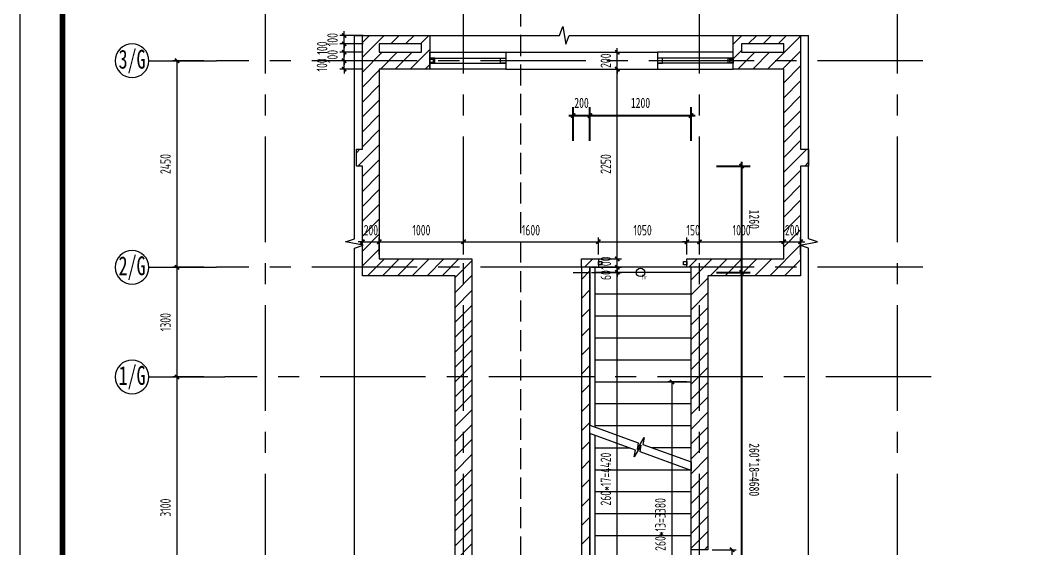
# Model space of a CAD drawing. Extents: x -678900 to 2378000, y 0 to 1840591.
# Drawn here: x -163587 to -151525, y 683971 to 690237 of the extents above; entities that cross this region are included whole.
import ezdxf
from ezdxf.enums import TextEntityAlignment as Align

# ---------------------------------------------------------------- set-up
doc = ezdxf.new("R2010")
doc.units = 0
doc.header["$LTSCALE"] = 1000
doc.header["$MEASUREMENT"] = 0
doc.header["$PDMODE"] = 1
doc.linetypes.add('CENTER', pattern=[2, 1.25, -0.25, 0.25, -0.25])
doc.linetypes.add('DASH', pattern=[0.35, 0.25, -0.1])
doc.layers.get('0').update_dxf_attribs({"linetype": 'CONTINUOUS'})
doc.layers.get('DEFPOINTS').update_dxf_attribs({"color": 8, "linetype": 'CONTINUOUS'})
for name, color, linetype in [('AD-AXIS-AXIS', 1, 'CENTER'), ('AD-AXIS-CRCL', 3, 'CONTINUOUS'), ('AD-AXIS-DIMS', 3, 'CONTINUOUS'), ('AD-AXIS-NUMB', 255, 'CONTINUOUS'), ('AD-DIMS-INSD', 73, 'CONTINUOUS'), ('AD-INDX', 43, 'CONTINUOUS'), ('AD-SIGN', 195, 'CONTINUOUS'), ('AE-FLOR', 151, 'CONTINUOUS'), ('AE-HDWR', 8, 'CONTINUOUS'), ('AE-STAR', 51, 'CONTINUOUS'), ('AE-WALL', 255, 'CONTINUOUS'), ('AE-WALL-HACH', 15, 'CONTINUOUS'), ('AE-WIND', 11, 'CONTINUOUS'), ('C-SHET-SHET', 144, 'CONTINUOUS'), ('C-XREF-INT', 7, 'CONTINUOUS')]:
    doc.layers.add(name, color=color, linetype=linetype)
doc.layers.add('AD-DIMS-OTSD-XK', color=61, linetype='CONTINUOUS', lineweight=40)
doc.layers.add('DEFPOINTS-1', color=251, linetype='CONTINUOUS', plot=False)
doc.layers.add('内框', color=8, linetype='CONTINUOUS', plot=False)
doc.styles.get("Standard").update_dxf_attribs({"font": '', "width": 0.7})
doc.styles.add('TH-STYLE1', font='', dxfattribs={"width": 0.7})
doc.styles.add('TH-STYLE2', font='', dxfattribs={"width": 0.7})
doc.styles.add('TH-STYLE3', font='TSSDENG', dxfattribs={"width": 0.7, "bigfont": 'TSSDCHN'})
doc.styles.add('仿宋字体50', font='', dxfattribs={"width": 0.7, "height": 120})
doc.styles.add('黑体', font='simhei.ttf')
doc.styles.get('Standard').set_extended_font_data('SimSun')
doc.styles.get('TH-STYLE1').set_extended_font_data('SimSun')
doc.styles.get('TH-STYLE2').set_extended_font_data('SimSun')
doc.styles.get('仿宋字体50').set_extended_font_data('SimSun')
doc.dimstyles.new('TH-DIM50', dxfattribs={"dimscale": 50, "dimtxt": 2.5, "dimasz": 1, "dimexe": 1, "dimexo": 1, "dimgap": 1.5, "dimtad": 1, "dimdec": 0, "dimdsep": 46, "dimtxsty": 'TH-STYLE3', "dimblk1": 'ARCHTICK', "dimblk2": 'ARCHTICK', "dimsah": 1, "dimcen": -1, "dimclrd": 256, "dimclre": 256, "dimclrt": 256, "dimazin": 0, "dimtfac": 1, "dimtdec": 0, "dimtix": 1, "dimtmove": 2, "dimatfit": 0, "dimldrblk": 'ARCHTICK', "dimfxl": 0, "dimtolj": 1, "dimtzin": 0, "dimlwd": -1, "dimlwe": -1, "dimarcsym": 0})
doc.dimstyles.new('TH-DIM50-CAD-REVIT', dxfattribs={"dimscale": 100, "dimtxt": 120, "dimasz": 0.5, "dimexe": 0.75, "dimexo": 0.5, "dimgap": 0.5, "dimtad": 1, "dimdec": 0, "dimdsep": 46, "dimtxsty": '仿宋字体50', "dimblk1": 'ARCHTICK', "dimblk2": 'ARCHTICK', "dimsah": 1, "dimcen": -1, "dimclrd": 256, "dimclre": 256, "dimclrt": 256, "dimazin": 0, "dimtfac": 1, "dimtdec": 0, "dimtix": 1, "dimtmove": 2, "dimatfit": 0, "dimldrblk": 'ARCHTICK', "dimfxl": 0, "dimtolj": 1, "dimtzin": 0, "dimlwd": -1, "dimlwe": -1, "dimarcsym": 0})

# ---------------------------------------------------------------- blocks, each defined once
blk = doc.blocks.new('THAPE_A2L_inner')
at = {"layer": '内框'}
blk.add_lwpolyline([(0, 0), (0, 420), (594, 420), (594, 0)], close=True, dxfattribs=at)
at = {"layer": '内框', "const_width": 1.4}
blk.add_lwpolyline([(25, 410), (25, 10), (584, 10), (584, 410)], close=True, dxfattribs=at)
at = {"layer": '内框', "style": '黑体', "width": 0.8}
blk.add_attdef('内框名称', (22.08, 421.99), '', height=3, dxfattribs=at)
blk = doc.blocks.new('_ArchTick')
at = {"color": 0, "linetype": 'ByBlock', "const_width": 0.4}
blk.add_lwpolyline([(-0.5, -0.5), (0.5, 0.5)], dxfattribs=at)
blk = doc.blocks.new('*D346')
at = {"layer": 'AD-DIMS-OTSD-XK'}
for p, q in [((0, 300), (0, 700)), ((1260, 300), (1260, 700)), ((-50, 600), (1310, 600))]:
    blk.add_line(p, q, dxfattribs=at)
at = {"layer": 'DEFPOINTS', "color": 0}
for p in [(1260, 600), (0, 200), (1260, 200)]:
    blk.add_point(p, dxfattribs=at)
at = {"layer": 'AD-DIMS-OTSD-XK', "xscale": 50, "yscale": 50, "zscale": 50, "rotation": 180}
blk.add_blockref('_ArchTick', (0, 600), dxfattribs=at)
at = {"layer": 'AD-DIMS-OTSD-XK', "xscale": 50, "yscale": 50, "zscale": 50}
blk.add_blockref('_ArchTick', (1260, 600), dxfattribs=at)
at = {"layer": 'AD-DIMS-OTSD-XK', "insert": (630, 750), "char_height": 120, "attachment_point": 5, "style": '仿宋字体50'}
blk.add_mtext('\\A1;1260', dxfattribs=at)
blk = doc.blocks.new('*D347')
at = {"layer": 'AD-DIMS-OTSD-XK'}
for p, q in [((-5940, 300), (-5940, 700)), ((-4680, 300), (-4680, 700)), ((-5990, 600), (-4630, 600))]:
    blk.add_line(p, q, dxfattribs=at)
at = {"layer": 'DEFPOINTS', "color": 0}
for p in [(-4680, 600), (-5940, 200), (-4680, 200)]:
    blk.add_point(p, dxfattribs=at)
at = {"layer": 'AD-DIMS-OTSD-XK', "xscale": 50, "yscale": 50, "zscale": 50, "rotation": 180}
blk.add_blockref('_ArchTick', (-5940, 600), dxfattribs=at)
at = {"layer": 'AD-DIMS-OTSD-XK', "xscale": 50, "yscale": 50, "zscale": 50}
blk.add_blockref('_ArchTick', (-4680, 600), dxfattribs=at)
at = {"layer": 'AD-DIMS-OTSD-XK', "insert": (-5310, 750), "char_height": 120, "attachment_point": 5, "style": '仿宋字体50'}
blk.add_mtext('\\A1;1260', dxfattribs=at)
blk = doc.blocks.new('*D348')
at = {"layer": 'AD-DIMS-OTSD-XK'}
for p, q in [((-4680, 300), (-4680, 700)), ((0, 300), (0, 700)), ((-4730, 600), (50, 600))]:
    blk.add_line(p, q, dxfattribs=at)
at = {"layer": 'DEFPOINTS', "color": 0}
for p in [(0, 600), (-4680, 200), (0, 200)]:
    blk.add_point(p, dxfattribs=at)
at = {"layer": 'AD-DIMS-OTSD-XK', "xscale": 50, "yscale": 50, "zscale": 50, "rotation": 180}
blk.add_blockref('_ArchTick', (-4680, 600), dxfattribs=at)
at = {"layer": 'AD-DIMS-OTSD-XK', "xscale": 50, "yscale": 50, "zscale": 50}
blk.add_blockref('_ArchTick', (0, 600), dxfattribs=at)
at = {"layer": 'AD-DIMS-OTSD-XK', "insert": (-2340, 750), "char_height": 120, "attachment_point": 5, "style": '仿宋字体50'}
blk.add_mtext('\\A1;260*18=4680', dxfattribs=at)
blk = doc.blocks.new('*D349')
at = {"layer": 'AD-DIMS-OTSD-XK'}
for p, q in [((-6240, -1200), (-6640, -1200)), ((-6540, -1450), (-6540, -1150)), ((-6240, -1400), (-6640, -1400))]:
    blk.add_line(p, q, dxfattribs=at)
at = {"layer": 'DEFPOINTS', "color": 0}
for p in [(-6540, -1200), (-6140, -1200), (-6140, -1400)]:
    blk.add_point(p, dxfattribs=at)
at = {"layer": 'AD-DIMS-OTSD-XK', "xscale": 50, "yscale": 50, "zscale": 50}
for p, rotation in [((-6540, -1200), 90), ((-6540, -1400), 270)]:
    blk.add_blockref('_ArchTick', p, dxfattribs=dict(at, rotation=rotation))
at = {"layer": 'AD-DIMS-OTSD-XK', "insert": (-6690, -1300), "char_height": 120, "attachment_point": 5, "rotation": 90, "style": '仿宋字体50'}
blk.add_mtext('\\A1;200', dxfattribs=at)
blk = doc.blocks.new('*D350')
at = {"layer": 'AD-DIMS-OTSD-XK'}
for p, q in [((-6240, 0), (-6640, 0)), ((-6540, -1250), (-6540, 50)), ((-6240, -1200), (-6640, -1200))]:
    blk.add_line(p, q, dxfattribs=at)
at = {"layer": 'DEFPOINTS', "color": 0}
for p in [(-6540, 0), (-6140, 0), (-6140, -1200)]:
    blk.add_point(p, dxfattribs=at)
at = {"layer": 'AD-DIMS-OTSD-XK', "xscale": 50, "yscale": 50, "zscale": 50}
for p, rotation in [((-6540, 0), 90), ((-6540, -1200), 270)]:
    blk.add_blockref('_ArchTick', p, dxfattribs=dict(at, rotation=rotation))
at = {"layer": 'AD-DIMS-OTSD-XK', "insert": (-6690, -600), "char_height": 120, "attachment_point": 5, "rotation": 90, "style": '仿宋字体50'}
blk.add_mtext('\\A1;1200', dxfattribs=at)
blk = doc.blocks.new('*D351')
at = {"layer": 'AD-DIMS-OTSD-XK'}
for p, q in [((1860, -1250), (1860, 50)), ((1560, 0), (1960, 0)), ((1560, -1200), (1960, -1200))]:
    blk.add_line(p, q, dxfattribs=at)
at = {"layer": 'DEFPOINTS', "color": 0}
for p in [(1460, 0), (1860, 0), (1460, -1200)]:
    blk.add_point(p, dxfattribs=at)
at = {"layer": 'AD-DIMS-OTSD-XK', "xscale": 50, "yscale": 50, "zscale": 50}
for p, rotation in [((1860, 0), 90), ((1860, -1200), 270)]:
    blk.add_blockref('_ArchTick', p, dxfattribs=dict(at, rotation=rotation))
at = {"layer": 'AD-DIMS-OTSD-XK', "insert": (2010, -600), "char_height": 120, "attachment_point": 5, "rotation": 90, "style": '仿宋字体50'}
blk.add_mtext('\\A1;1200', dxfattribs=at)
blk = doc.blocks.new('_A-axiso')
blk.add_circle((0, 0), 0.5)
at = {"layer": 'AD-AXIS-NUMB', "style": 'TH-STYLE1', "width": 0.7}
blk.add_attdef('A', text='', height=0.56, dxfattribs=at).set_placement((-0.25, -0.28), (0.25, -0.28), align=Align.FIT)
blk = doc.blocks.new('*D463')
at = {"layer": 'AD-AXIS-DIMS', "ltscale": 0.5}
for p, q in [((-734, 3100), (-1100, 3100)), ((-1050, 0), (-1050, 3100)), ((-734, 0), (-1100, 0))]:
    blk.add_line(p, q, dxfattribs=at)
at = {"layer": 'DEFPOINTS', "color": 0, "ltscale": 0.5}
for p in [(-1050, 3100), (-684, 3100), (-684, 0)]:
    blk.add_point(p, dxfattribs=at)
at = {"layer": 'AD-AXIS-DIMS', "ltscale": 0.5, "xscale": 50, "yscale": 50, "zscale": 50}
for p, rotation in [((-1050, 3100), 89.99991781479838), ((-1050, 0), 269.9999178147984)]:
    blk.add_blockref('_ArchTick', p, dxfattribs=dict(at, rotation=rotation))
at = {"layer": 'AD-AXIS-DIMS', "ltscale": 0.5, "insert": (-1187, 1550), "char_height": 125, "attachment_point": 5, "rotation": 89.9999, "style": 'TH-STYLE3'}
blk.add_mtext('\\A1;3100', dxfattribs=at)
blk = doc.blocks.new('*D464')
at = {"layer": 'AD-AXIS-DIMS', "ltscale": 0.5}
for p, q in [((-734, 6850), (-1100, 6850)), ((-1050, 4400), (-1050, 6850)), ((-734, 4400), (-1100, 4400))]:
    blk.add_line(p, q, dxfattribs=at)
at = {"layer": 'DEFPOINTS', "color": 0, "ltscale": 0.5}
for p in [(-1050, 6850), (-684, 6850), (-684, 4400)]:
    blk.add_point(p, dxfattribs=at)
at = {"layer": 'AD-AXIS-DIMS', "ltscale": 0.5, "xscale": 50, "yscale": 50, "zscale": 50}
for p, rotation in [((-1050, 6850), 89.9999178147973), ((-1050, 4400), 269.9999178147973)]:
    blk.add_blockref('_ArchTick', p, dxfattribs=dict(at, rotation=rotation))
at = {"layer": 'AD-AXIS-DIMS', "ltscale": 0.5, "insert": (-1187, 5625), "char_height": 125, "attachment_point": 5, "rotation": 89.9999, "style": 'TH-STYLE3'}
blk.add_mtext('\\A1;2450', dxfattribs=at)
blk = doc.blocks.new('*D470')
at = {"layer": 'AD-AXIS-DIMS', "ltscale": 0.5}
for p, q in [((-734, 4400), (-1100, 4400)), ((-1050, 3100), (-1050, 4400)), ((-734, 3100), (-1100, 3100))]:
    blk.add_line(p, q, dxfattribs=at)
at = {"layer": 'DEFPOINTS', "color": 0, "ltscale": 0.5}
for p in [(-1050, 4400), (-684, 4400), (-684, 3100)]:
    blk.add_point(p, dxfattribs=at)
at = {"layer": 'AD-AXIS-DIMS', "ltscale": 0.5, "xscale": 50, "yscale": 50, "zscale": 50}
for p, rotation in [((-1050, 4400), 89.99991781479696), ((-1050, 3100), 269.999917814797)]:
    blk.add_blockref('_ArchTick', p, dxfattribs=dict(at, rotation=rotation))
at = {"layer": 'AD-AXIS-DIMS', "ltscale": 0.5, "insert": (-1187, 3750), "char_height": 125, "attachment_point": 5, "rotation": 89.9999, "style": 'TH-STYLE3'}
blk.add_mtext('\\A1;1300', dxfattribs=at)
blk = doc.blocks.new('*U69')
for p, q in [((900, 60), (0, 60)), ((900, 0), (0, 0))]:
    blk.add_line(p, q)
for points in [[(60, 0), (0, 0), (0, 60), (60, 60)], [(840, 0), (900, 0), (900, 60), (840, 60)]]:
    blk.add_lwpolyline(points, close=True)
blk = doc.blocks.new('核心筒二维-1F')
at = {"layer": 'AE-WALL-HACH'}
h = blk.add_hatch(dxfattribs=at)
h.set_pattern_fill('ANSI31', color=256, scale=100)
h.set_pattern_definition([(45, (-388845.49, -695124.87), (-112.2532, 112.2532), [])])
edge = h.paths.add_edge_path()
edge.add_line((3760, -140), (3700, -140))
edge.add_line((3700, -140), (3700, 4600))
edge.add_line((3700, 4600), (3600, 4600))
edge.add_line((3600, 4600), (3600, -240))
edge.add_line((3600, -240), (3760, -240))
at = {"layer": 'AE-FLOR'}
for points in [[(2700, 7150), (4500, 7150)], [(2700, 6950), (4500, 6950)]]:
    blk.add_lwpolyline(points, dxfattribs=at)
at = {"layer": 'AE-WALL'}
blk.add_lwpolyline([(3760, -140), (3700, -140), (3700, 4600), (3600, 4600), (3600, -240), (3760, -240)], dxfattribs=at)
at = {"layer": 'AE-WIND'}
for points in [[(1800, 7150), (2700, 7150), (2700, 6950), (1800, 6950)], [(5400, 7150), (4500, 7150), (4500, 6950), (5400, 6950)]]:
    blk.add_lwpolyline(points, close=True, dxfattribs=at)
at = {"layer": 'AE-WIND', "extrusion": (0, 0, -1), "xscale": -1, "zscale": -1, "rotation": 180}
blk.add_blockref('*U69', (-2700, 7080), dxfattribs=at)
at = {"layer": 'AE-WIND', "extrusion": (0, 0, -1), "zscale": -1, "rotation": 180}
blk.add_blockref('*U69', (-4500, 7080), dxfattribs=at)
blk = doc.blocks.new('*D133')
at = {"layer": 'AD-DIMS-INSD'}
for p, q in [((-156809, 687248), (-156452, 687248)), ((-156502, 682828), (-156502, 687248)), ((-156809, 682828), (-156452, 682828))]:
    blk.add_line(p, q, dxfattribs=at)
at = {"layer": 'DEFPOINTS', "color": 0}
for p in [(-156859, 687248), (-156502, 687248), (-156859, 682828)]:
    blk.add_point(p, dxfattribs=at)
at = {"layer": 'AD-DIMS-INSD', "xscale": 50, "yscale": 50, "zscale": 50}
for p, rotation in [((-156502, 687248), 90), ((-156502, 682828), 270)]:
    blk.add_blockref('_ArchTick', p, dxfattribs=dict(at, rotation=rotation))
at = {"layer": 'AD-DIMS-INSD', "insert": (-156639, 684796), "char_height": 125, "attachment_point": 5, "rotation": 90, "style": 'TH-STYLE3'}
blk.add_mtext('\\A1;260*17=4420', dxfattribs=at)
blk = doc.blocks.new('*D134')
at = {"layer": 'AD-DIMS-INSD'}
for p, q in [((-156809, 687308), (-156452, 687308)), ((-156502, 687308), (-156502, 687358)), ((-156502, 687248), (-156502, 687308)), ((-156809, 687248), (-156452, 687248)), ((-156502, 687248), (-156502, 687198))]:
    blk.add_line(p, q, dxfattribs=at)
at = {"layer": 'DEFPOINTS', "color": 0}
for p in [(-156859, 687308), (-156502, 687308), (-156859, 687248)]:
    blk.add_point(p, dxfattribs=at)
at = {"layer": 'AD-DIMS-INSD', "xscale": 50, "yscale": 50, "zscale": 50}
for p, rotation in [((-156502, 687308), 270), ((-156502, 687248), 90)]:
    blk.add_blockref('_ArchTick', p, dxfattribs=dict(at, rotation=rotation))
at = {"layer": 'AD-DIMS-INSD', "insert": (-156639, 687215), "char_height": 125, "attachment_point": 5, "rotation": 90, "style": 'TH-STYLE3'}
blk.add_mtext('\\A1;60', dxfattribs=at)
blk = doc.blocks.new('*D135')
at = {"layer": 'AD-DIMS-INSD'}
for p, q in [((-156809, 687408), (-156452, 687408)), ((-156502, 687408), (-156502, 687458)), ((-156502, 687308), (-156502, 687408)), ((-156809, 687308), (-156452, 687308)), ((-156502, 687308), (-156502, 687258))]:
    blk.add_line(p, q, dxfattribs=at)
at = {"layer": 'DEFPOINTS', "color": 0}
for p in [(-156859, 687408), (-156502, 687408), (-156859, 687308)]:
    blk.add_point(p, dxfattribs=at)
at = {"layer": 'AD-DIMS-INSD', "xscale": 50, "yscale": 50, "zscale": 50}
for p, rotation in [((-156502, 687408), 270), ((-156502, 687308), 90)]:
    blk.add_blockref('_ArchTick', p, dxfattribs=dict(at, rotation=rotation))
at = {"layer": 'AD-DIMS-INSD', "insert": (-156639, 687358), "char_height": 125, "attachment_point": 5, "rotation": 90, "style": 'TH-STYLE3'}
blk.add_mtext('\\A1;100', dxfattribs=at)
blk = doc.blocks.new('*D136')
at = {"layer": 'AD-DIMS-INSD'}
for p, q in [((-155677, 685948), (-155903, 685948)), ((-155853, 682568), (-155853, 685948)), ((-155677, 682568), (-155903, 682568))]:
    blk.add_line(p, q, dxfattribs=at)
at = {"layer": 'DEFPOINTS', "color": 0}
for p in [(-155853, 685948), (-155627, 685948), (-155627, 682568)]:
    blk.add_point(p, dxfattribs=at)
at = {"layer": 'AD-DIMS-INSD', "xscale": 50, "yscale": 50, "zscale": 50}
for p, rotation in [((-155853, 685948), 90), ((-155853, 682568), 270)]:
    blk.add_blockref('_ArchTick', p, dxfattribs=dict(at, rotation=rotation))
at = {"layer": 'AD-DIMS-INSD', "insert": (-155991, 684258), "char_height": 125, "attachment_point": 5, "rotation": 90, "style": 'TH-STYLE3'}
blk.add_mtext('\\A1;260*13=3380', dxfattribs=at)
blk = doc.blocks.new('*D140')
at = {"layer": 'AD-DIMS-INSD'}
for p, q in [((-154527, 687458), (-154527, 687661)), ((-154327, 687458), (-154327, 687661)), ((-154527, 687611), (-154577, 687611)), ((-154527, 687611), (-154327, 687611)), ((-154327, 687611), (-154277, 687611))]:
    blk.add_line(p, q, dxfattribs=at)
at = {"layer": 'DEFPOINTS', "color": 0}
for p in [(-154327, 687611), (-154527, 687408), (-154327, 687408)]:
    blk.add_point(p, dxfattribs=at)
at = {"layer": 'AD-DIMS-INSD', "xscale": 50, "yscale": 50, "zscale": 50}
blk.add_blockref('_ArchTick', (-154527, 687611), dxfattribs=at)
at = {"layer": 'AD-DIMS-INSD', "xscale": 50, "yscale": 50, "zscale": 50, "rotation": 180}
blk.add_blockref('_ArchTick', (-154327, 687611), dxfattribs=at)
at = {"layer": 'AD-DIMS-INSD', "insert": (-154427, 687748), "char_height": 125, "attachment_point": 5, "style": 'TH-STYLE3'}
blk.add_mtext('\\A1;200', dxfattribs=at)
blk = doc.blocks.new('*D141')
at = {"layer": 'AD-DIMS-INSD'}
for p, q in [((-155527, 687458), (-155527, 687661)), ((-154527, 687458), (-154527, 687661)), ((-155527, 687611), (-154527, 687611))]:
    blk.add_line(p, q, dxfattribs=at)
at = {"layer": 'DEFPOINTS', "color": 0}
for p in [(-154527, 687611), (-155527, 687408), (-154527, 687408)]:
    blk.add_point(p, dxfattribs=at)
at = {"layer": 'AD-DIMS-INSD', "xscale": 50, "yscale": 50, "zscale": 50, "rotation": 180}
blk.add_blockref('_ArchTick', (-155527, 687611), dxfattribs=at)
at = {"layer": 'AD-DIMS-INSD', "xscale": 50, "yscale": 50, "zscale": 50}
blk.add_blockref('_ArchTick', (-154527, 687611), dxfattribs=at)
at = {"layer": 'AD-DIMS-INSD', "insert": (-155027, 687748), "char_height": 125, "attachment_point": 5, "style": 'TH-STYLE3'}
blk.add_mtext('\\A1;1000', dxfattribs=at)
blk = doc.blocks.new('*D142')
at = {"layer": 'AD-DIMS-INSD'}
for p, q in [((-155677, 687458), (-155677, 687661)), ((-155527, 687458), (-155527, 687661)), ((-155677, 687611), (-155727, 687611)), ((-155677, 687611), (-155527, 687611)), ((-155527, 687611), (-155477, 687611))]:
    blk.add_line(p, q, dxfattribs=at)
at = {"layer": 'DEFPOINTS', "color": 0}
for p in [(-155527, 687611), (-155677, 687408), (-155527, 687408)]:
    blk.add_point(p, dxfattribs=at)
at = {"layer": 'AD-DIMS-INSD', "xscale": 50, "yscale": 50, "zscale": 50}
blk.add_blockref('_ArchTick', (-155677, 687611), dxfattribs=at)
at = {"layer": 'AD-DIMS-INSD', "xscale": 50, "yscale": 50, "zscale": 50, "rotation": 180}
blk.add_blockref('_ArchTick', (-155527, 687611), dxfattribs=at)
at = {"layer": 'AD-DIMS-INSD', "insert": (-155602, 687748), "char_height": 125, "attachment_point": 5, "style": 'TH-STYLE3'}
blk.add_mtext('\\A1;150', dxfattribs=at)
blk = doc.blocks.new('*D143')
at = {"layer": 'AD-DIMS-INSD'}
for p, q in [((-156727, 687458), (-156727, 687661)), ((-155677, 687458), (-155677, 687661)), ((-156727, 687611), (-155677, 687611))]:
    blk.add_line(p, q, dxfattribs=at)
at = {"layer": 'DEFPOINTS', "color": 0}
for p in [(-155677, 687611), (-156727, 687408), (-155677, 687408)]:
    blk.add_point(p, dxfattribs=at)
at = {"layer": 'AD-DIMS-INSD', "xscale": 50, "yscale": 50, "zscale": 50, "rotation": 180}
blk.add_blockref('_ArchTick', (-156727, 687611), dxfattribs=at)
at = {"layer": 'AD-DIMS-INSD', "xscale": 50, "yscale": 50, "zscale": 50}
blk.add_blockref('_ArchTick', (-155677, 687611), dxfattribs=at)
at = {"layer": 'AD-DIMS-INSD', "insert": (-156202, 687748), "char_height": 125, "attachment_point": 5, "style": 'TH-STYLE3'}
blk.add_mtext('\\A1;1050', dxfattribs=at)
blk = doc.blocks.new('*D144')
at = {"layer": 'AD-DIMS-INSD'}
for p, q in [((-158327, 687458), (-158327, 687661)), ((-156727, 687458), (-156727, 687661)), ((-158327, 687611), (-156727, 687611))]:
    blk.add_line(p, q, dxfattribs=at)
at = {"layer": 'DEFPOINTS', "color": 0}
for p in [(-156727, 687611), (-158327, 687408), (-156727, 687408)]:
    blk.add_point(p, dxfattribs=at)
at = {"layer": 'AD-DIMS-INSD', "xscale": 50, "yscale": 50, "zscale": 50, "rotation": 180}
blk.add_blockref('_ArchTick', (-158327, 687611), dxfattribs=at)
at = {"layer": 'AD-DIMS-INSD', "xscale": 50, "yscale": 50, "zscale": 50}
blk.add_blockref('_ArchTick', (-156727, 687611), dxfattribs=at)
at = {"layer": 'AD-DIMS-INSD', "insert": (-157527, 687748), "char_height": 125, "attachment_point": 5, "style": 'TH-STYLE3'}
blk.add_mtext('\\A1;1600', dxfattribs=at)
blk = doc.blocks.new('*D145')
at = {"layer": 'AD-DIMS-INSD'}
for p, q in [((-159327, 687458), (-159327, 687661)), ((-158327, 687458), (-158327, 687661)), ((-159327, 687611), (-158327, 687611))]:
    blk.add_line(p, q, dxfattribs=at)
at = {"layer": 'DEFPOINTS', "color": 0}
for p in [(-158327, 687611), (-159327, 687408), (-158327, 687408)]:
    blk.add_point(p, dxfattribs=at)
at = {"layer": 'AD-DIMS-INSD', "xscale": 50, "yscale": 50, "zscale": 50, "rotation": 180}
blk.add_blockref('_ArchTick', (-159327, 687611), dxfattribs=at)
at = {"layer": 'AD-DIMS-INSD', "xscale": 50, "yscale": 50, "zscale": 50}
blk.add_blockref('_ArchTick', (-158327, 687611), dxfattribs=at)
at = {"layer": 'AD-DIMS-INSD', "insert": (-158827, 687748), "char_height": 125, "attachment_point": 5, "style": 'TH-STYLE3'}
blk.add_mtext('\\A1;1000', dxfattribs=at)
blk = doc.blocks.new('*D146')
at = {"layer": 'AD-DIMS-INSD'}
for p, q in [((-159527, 687458), (-159527, 687661)), ((-159327, 687458), (-159327, 687661)), ((-159527, 687611), (-159577, 687611)), ((-159527, 687611), (-159327, 687611)), ((-159327, 687611), (-159277, 687611))]:
    blk.add_line(p, q, dxfattribs=at)
at = {"layer": 'DEFPOINTS', "color": 0}
for p in [(-159327, 687611), (-159527, 687408), (-159327, 687408)]:
    blk.add_point(p, dxfattribs=at)
at = {"layer": 'AD-DIMS-INSD', "xscale": 50, "yscale": 50, "zscale": 50}
blk.add_blockref('_ArchTick', (-159527, 687611), dxfattribs=at)
at = {"layer": 'AD-DIMS-INSD', "xscale": 50, "yscale": 50, "zscale": 50, "rotation": 180}
blk.add_blockref('_ArchTick', (-159327, 687611), dxfattribs=at)
at = {"layer": 'AD-DIMS-INSD', "insert": (-159427, 687748), "char_height": 125, "attachment_point": 5, "style": 'TH-STYLE3'}
blk.add_mtext('\\A1;200', dxfattribs=at)
blk = doc.blocks.new('*D147')
at = {"layer": 'AD-DIMS-INSD'}
for p, q in [((-156809, 689658), (-156452, 689658)), ((-156502, 687408), (-156502, 689658)), ((-156809, 687408), (-156452, 687408))]:
    blk.add_line(p, q, dxfattribs=at)
at = {"layer": 'DEFPOINTS', "color": 0}
for p in [(-156859, 689658), (-156502, 689658), (-156859, 687408)]:
    blk.add_point(p, dxfattribs=at)
at = {"layer": 'AD-DIMS-INSD', "xscale": 50, "yscale": 50, "zscale": 50}
for p, rotation in [((-156502, 689658), 90), ((-156502, 687408), 270)]:
    blk.add_blockref('_ArchTick', p, dxfattribs=dict(at, rotation=rotation))
at = {"layer": 'AD-DIMS-INSD', "insert": (-156639, 688533), "char_height": 125, "attachment_point": 5, "rotation": 90, "style": 'TH-STYLE3'}
blk.add_mtext('\\A1;2250', dxfattribs=at)
blk = doc.blocks.new('*D148')
at = {"layer": 'AD-DIMS-INSD'}
for p, q in [((-156809, 689858), (-156452, 689858)), ((-156502, 689858), (-156502, 689908)), ((-156502, 689658), (-156502, 689858)), ((-156809, 689658), (-156452, 689658)), ((-156502, 689658), (-156502, 689608))]:
    blk.add_line(p, q, dxfattribs=at)
at = {"layer": 'DEFPOINTS', "color": 0}
for p in [(-156859, 689858), (-156502, 689858), (-156859, 689658)]:
    blk.add_point(p, dxfattribs=at)
at = {"layer": 'AD-DIMS-INSD', "xscale": 50, "yscale": 50, "zscale": 50}
for p, rotation in [((-156502, 689858), 270), ((-156502, 689658), 90)]:
    blk.add_blockref('_ArchTick', p, dxfattribs=dict(at, rotation=rotation))
at = {"layer": 'AD-DIMS-INSD', "insert": (-156639, 689758), "char_height": 125, "attachment_point": 5, "rotation": 90, "style": 'TH-STYLE3'}
blk.add_mtext('\\A1;200', dxfattribs=at)
blk = doc.blocks.new('201311_THAPE_A2L')
blk.add_lwpolyline([(0, 0), (0, 420), (594, 420), (594, 0)], close=True)
at = {"const_width": 1.4}
blk.add_lwpolyline([(25, 410), (25, 10), (584, 10), (584, 410)], close=True, dxfattribs=at)
blk.add_attdef('作废标记', text='', height=300).set_placement((238, 227.97), align=Align.MIDDLE_CENTER)
blk = doc.blocks.new('*D220')
at = {"layer": 'AD-DIMS-INSD'}
for p, q in [((-155377, 683958), (-155091, 683958)), ((-155141, 683058), (-155141, 683958)), ((-155377, 683058), (-155091, 683058))]:
    blk.add_line(p, q, dxfattribs=at)
at = {"layer": 'DEFPOINTS', "color": 0}
for p in [(-155427, 683958), (-155141, 683958), (-155427, 683058)]:
    blk.add_point(p, dxfattribs=at)
at = {"layer": 'AD-DIMS-INSD', "xscale": 50, "yscale": 50, "zscale": 50}
for p, rotation in [((-155141, 683958), 90), ((-155141, 683058), 270)]:
    blk.add_blockref('_ArchTick', p, dxfattribs=dict(at, rotation=rotation))
at = {"layer": 'AD-DIMS-INSD', "insert": (-155278, 683508), "char_height": 125, "attachment_point": 5, "rotation": 90, "style": 'TH-STYLE3'}
blk.add_mtext('\\A1;900', dxfattribs=at)
blk = doc.blocks.new('*D286')
at = {"layer": 'AD-DIMS-INSD'}
for p, q in [((-159744, 689758), (-159744, 689808)), ((-159518, 689758), (-159794, 689758)), ((-159744, 689658), (-159744, 689758)), ((-159518, 689658), (-159794, 689658)), ((-159744, 689658), (-159744, 689608))]:
    blk.add_line(p, q, dxfattribs=at)
at = {"layer": 'DEFPOINTS', "color": 0}
for p in [(-159744, 689758), (-159468, 689758), (-159468, 689658)]:
    blk.add_point(p, dxfattribs=at)
at = {"layer": 'AD-DIMS-INSD', "xscale": 50, "yscale": 50, "zscale": 50}
for p, rotation in [((-159744, 689758), 270), ((-159744, 689658), 90)]:
    blk.add_blockref('_ArchTick', p, dxfattribs=dict(at, rotation=rotation))
at = {"layer": 'AD-DIMS-INSD', "insert": (-160007, 689708), "char_height": 125, "attachment_point": 5, "rotation": 90, "style": 'TH-STYLE3'}
blk.add_mtext('\\A1;100', dxfattribs=at)
blk = doc.blocks.new('*D287')
at = {"layer": 'AD-DIMS-INSD'}
for p, q in [((-159518, 689858), (-159794, 689858)), ((-159744, 689858), (-159744, 689908)), ((-159744, 689758), (-159744, 689858)), ((-159518, 689758), (-159794, 689758)), ((-159744, 689758), (-159744, 689708))]:
    blk.add_line(p, q, dxfattribs=at)
at = {"layer": 'DEFPOINTS', "color": 0}
for p in [(-159744, 689858), (-159468, 689858), (-159468, 689758)]:
    blk.add_point(p, dxfattribs=at)
at = {"layer": 'AD-DIMS-INSD', "xscale": 50, "yscale": 50, "zscale": 50}
for p, rotation in [((-159744, 689858), 270), ((-159744, 689758), 90)]:
    blk.add_blockref('_ArchTick', p, dxfattribs=dict(at, rotation=rotation))
at = {"layer": 'AD-DIMS-INSD', "insert": (-159882, 689808), "char_height": 125, "attachment_point": 5, "rotation": 90, "style": 'TH-STYLE3'}
blk.add_mtext('\\A1;100', dxfattribs=at)
blk = doc.blocks.new('*D502')
at = {"layer": 'AD-DIMS-INSD'}
for p, q in [((-159518, 689958), (-159794, 689958)), ((-159744, 689958), (-159744, 690008)), ((-159744, 689858), (-159744, 689958)), ((-159518, 689858), (-159794, 689858)), ((-159744, 689858), (-159744, 689808))]:
    blk.add_line(p, q, dxfattribs=at)
at = {"layer": 'DEFPOINTS', "color": 0}
for p in [(-159744, 689958), (-159468, 689958), (-159468, 689858)]:
    blk.add_point(p, dxfattribs=at)
at = {"layer": 'AD-DIMS-INSD', "xscale": 50, "yscale": 50, "zscale": 50}
for p, rotation in [((-159744, 689958), 270), ((-159744, 689858), 90)]:
    blk.add_blockref('_ArchTick', p, dxfattribs=dict(at, rotation=rotation))
at = {"layer": 'AD-DIMS-INSD', "insert": (-160004, 689908), "char_height": 125, "attachment_point": 5, "rotation": 90, "style": 'TH-STYLE3'}
blk.add_mtext('\\A1;100', dxfattribs=at)
blk = doc.blocks.new('*D503')
at = {"layer": 'AD-DIMS-INSD'}
for p, q in [((-159518, 690058), (-159794, 690058)), ((-159744, 690058), (-159744, 690108)), ((-159744, 689958), (-159744, 690058)), ((-159518, 689958), (-159794, 689958)), ((-159744, 689958), (-159744, 689908))]:
    blk.add_line(p, q, dxfattribs=at)
at = {"layer": 'DEFPOINTS', "color": 0}
for p in [(-159744, 690058), (-159468, 690058), (-159468, 689958)]:
    blk.add_point(p, dxfattribs=at)
at = {"layer": 'AD-DIMS-INSD', "xscale": 50, "yscale": 50, "zscale": 50}
for p, rotation in [((-159744, 690058), 270), ((-159744, 689958), 90)]:
    blk.add_blockref('_ArchTick', p, dxfattribs=dict(at, rotation=rotation))
at = {"layer": 'AD-DIMS-INSD', "insert": (-159882, 690008), "char_height": 125, "attachment_point": 5, "rotation": 90, "style": 'TH-STYLE3'}
blk.add_mtext('\\A1;100', dxfattribs=at)
blk = doc.blocks.new('1_190929172425357657')
at = {"layer": 'AD-SIGN', "linetype": 'Continuous', "ltscale": 0.5, "flags": 128}
for points in [[(-4680, -600, 0, 0, 0), (-3106, -600, 80, 0, 0), (-2756, -600, 0, 0, 0)], [(0, -600, 0, 0, 0), (-2094, -600, 80, 0, 0), (-2444, -600, 0, 0, 0)]]:
    blk.add_lwpolyline(points, format="xyseb", dxfattribs=at)
at = {"layer": 'AE-STAR', "linetype": 'Continuous', "ltscale": 0.5, "flags": 128}
for points in [[(-2381, 0), (-4680, 0), (-4680, -1200), (-2818, -1200), (-2381, 0)], [(-4420, 0), (-4420, -1200)], [(-4160, 0), (-4160, -1200)], [(-3900, 0), (-3900, -1200)], [(-3640, 0), (-3640, -1200)], [(-3380, 0), (-3380, -1200)], [(-3120, 0), (-3120, -1200)], [(-2860, 0), (-2860, -1200)], [(-2818, -1200), (0, -1200), (0, 0), (-2381, 0), (-2818, -1200)], [(-2600, 0), (-2600, -601.4)], [(-2340, -1200), (-2340, 0)], [(-2080, -1200), (-2080, 0)], [(-1820, -1200), (-1820, 0)], [(-1560, -1200), (-1560, 0)], [(-1300, -1200), (-1300, 0)], [(-1040, -1200), (-1040, 0)], [(-780, -1200), (-780, 0)], [(-520, -1200), (-520, 0)], [(-260, -1200), (-260, 0)], [(0, -1200), (0, 0)], [(-2600, -1200), (-2600, -601.4)], [(-4680, -1400), (-4680, -1200)]]:
    blk.add_lwpolyline(points, dxfattribs=at)
at = {"layer": 'DEFPOINTS-1', "linetype": 'Continuous', "ltscale": 0.5, "flags": 128}
blk.add_lwpolyline([(-4680, -1400), (-4680, -1200)], dxfattribs=at)
at = {"layer": 'DEFPOINTS-1'}
for centre in [(-4680, -600), (0, -600)]:
    blk.add_circle(centre, 50, dxfattribs=at)
at = {"layer": 'DEFPOINTS-1', "style": 'TH-STYLE2'}
for s, height, p in [('LT_1', 200, (-1000, 900)), ('上', 50, (-4660, -580)), ('下', 50, (20, -580))]:
    blk.add_text(s, height=height, dxfattribs=at).set_placement(p)
at = {"layer": 'AD-DIMS-OTSD-XK'}
for base, p1, p2, angle, text, picture, middle in [((-4680, 600), (-5940, 200), (-4680, 200), 0, '1260', '*D347', (-5310, 750)), ((0, 600), (-4680, 200), (0, 200), 0, '260*18=4680', '*D348', (-2340, 750)), ((1260, 600), (0, 200), (1260, 200), 0, '1260', '*D346', (630, 750)), ((-6540, 0), (-6140, -1200), (-6140, 0), 90, '1200', '*D350', (-6690, -600)), ((1860, 0), (1460, -1200), (1460, 0), 90, '1200', '*D351', (2010, -600)), ((-6540, -1200), (-6140, -1400), (-6140, -1200), 90, '200', '*D349', (-6690, -1300))]:
    dim = blk.add_linear_dim(base=base, p1=p1, p2=p2, angle=angle, text=text, dimstyle='TH-DIM50-CAD-REVIT', override={"dimtxt": 3, "dimexe": 1, "dimdle": 0.5}, dxfattribs=at)
    dim.commit()
    dim.dimension.update_dxf_attribs({"geometry": picture, "text_midpoint": middle, "dimtype": 161})
for points in [[(-4680, -1140), (-4740, -1140), (-4740, -1200), (-4680, -1200)], [(0, -1140), (-2796, -1140), (-2818, -1200), (0, -1200)]]:
    blk.add_wipeout(points).dxf.layer = 'AE-HDWR'
for points in [[(-2791, -1140), (-4680, -1140), (-4680, -1200), (-2813, -1200)], [(60, -1140), (0, -1140), (0, -1200), (60, -1200)]]:
    blk.add_wipeout(points).dxf.layer = 'AE-HDWR'
at = {"layer": 'AE-HDWR', "linetype": 'Continuous', "ltscale": 0.5, "flags": 128}
for points in [[(-4680, -1140), (-4740, -1140)], [(-4740, -1140), (-4740, -1200)], [(-4740, -1200), (-4680, -1200)], [(-2791, -1140), (-4680, -1140)], [(-4680, -1200), (-2813, -1200)], [(-2796, -1140), (-2818, -1200)], [(-2818, -1200), (0, -1200)], [(-2813, -1200), (-2791, -1140)], [(0, -1140), (-2796, -1140)], [(60, -1140), (0, -1140)], [(0, -1200), (60, -1200)], [(60, -1200), (60, -1140)]]:
    blk.add_lwpolyline(points, dxfattribs=at)
blk.add_wipeout([(-2431.6, 0), (-2331.6, 0), (-2551.4, -603.9), (-2631.7, -590.7), (-2491.7, -673.6), (-2572, -660.3), (-2768.4, -1200), (-2868.4, -1200), (-2660.3, -628.2), (-2580, -641.5), (-2720, -558.5), (-2639.7, -571.8)])
at = {"layer": 'AD-SIGN', "linetype": 'Continuous', "ltscale": 0.5, "flags": 128}
blk.add_lwpolyline([(-2431.6, 0), (-2331.6, 0), (-2551.4, -603.9), (-2631.7, -590.7), (-2491.7, -673.6), (-2572, -660.3), (-2768.4, -1200), (-2868.4, -1200), (-2660.3, -628.2), (-2580, -641.5), (-2720, -558.5), (-2639.7, -571.8), (-2431.6, 0)], dxfattribs=at)
blk = doc.blocks.new('DXMX_Viewblock_5354191009133915618246')
at = {"layer": 'AE-WALL', "ltscale": 0.3, "flags": 128}
blk.add_lwpolyline([(8600, 10300), (8600, 14500), (7500, 14500), (7500, 15800), (7428, 15800), (7428, 16000), (7500, 16000), (7500, 17350), (8300, 17350), (8300, 16950), (7700, 16950), (7700, 14700), (8800, 14700), (8800, 7700)], dxfattribs=at)
for points in [[(8200, 17150), (8200, 17250), (7700, 17250), (7700, 17150), (8200, 17150)], [(12500, 17150), (12500, 17250), (12000, 17250), (12000, 17150), (12500, 17150)]]:
    blk.add_lwpolyline(points, close=True, dxfattribs=at)
at = {"layer": 'DEFPOINTS-1', "ltscale": 0.3, "flags": 128}
for points in [[(8300, 17070), (8340, 17070), (8340, 17030), (8300, 17030), (8300, 17070)], [(11860, 17070), (11900, 17070), (11900, 17030), (11860, 17030), (11860, 17070)]]:
    blk.add_lwpolyline(points, dxfattribs=at)
at = {"rotation": 270}
blk.add_blockref('1_190929172425357657', (11400, 9860), dxfattribs=at)
at = {"layer": 'AE-WALL-HACH'}
h = blk.add_hatch(dxfattribs=at)
h.set_pattern_fill('普通砖', color=26, scale=50, style=0)
h.set_pattern_definition([(45, (0, 89.76), (-88.3884, 88.3884), [])])
h.paths.add_polyline_path([(6250, 8850), (6105, 8850), (6105, 8950), (6250, 8950), (6250, 10399), (6450, 10399), (6450, 10300), (8600, 10300), (8600, 14500), (7500, 14500), (7500, 15800), (7428, 15800), (7428, 16000), (7500, 16000), (7500, 17350), (8300, 17350), (8300, 16950), (7700, 16950), (7700, 14700), (8800, 14700), (8800, 7700), (8100, 7700), (8100, 7900), (8600, 7900), (8600, 10100), (6450, 10100), (6450, 7900), (7000, 7900), (7000, 7700), (6450, 7700), (6450, 6500), (6250, 6500)], flags=0)
h.paths.add_polyline_path([(11400, 14600), (11350, 14600), (11350, 14700), (12500, 14700), (12500, 16950), (11900, 16950), (11900, 17350), (12700, 17350), (12700, 16000), (12795, 16000), (12795, 15800), (12700, 15800), (12700, 14500), (11600, 14500), (11600, 11250), (11400, 11250)], flags=0)
h.paths.add_polyline_path([(8200, 17150), (8200, 17250), (7700, 17250), (7700, 17150)], flags=0)
h.paths.add_polyline_path([(12500, 17150), (12500, 17250), (12000, 17250), (12000, 17150)], flags=0)
h.paths.add_polyline_path([(10100, 14700), (10300, 14700), (10300, 14600), (10100, 14600)], flags=0)
h.paths.add_polyline_path([(13200, 7700), (13200, 7900), (13750, 7900), (13750, 10100), (11600, 10100), (11600, 7900), (12100, 7900), (12100, 7700), (11600, 7700), (11600, 7600), (11400, 7600), (11400, 9760), (11350, 9760), (11350, 9860), (11400, 9860), (11400, 10350), (11600, 10350), (11600, 10300), (13750, 10300), (13750, 10453), (13950, 10453), (13950, 8950), (14064, 8950), (14064, 8850), (13950, 8850), (13950, 6500), (13750, 6500), (13750, 7700)], flags=0)
h.paths.add_polyline_path([(10200, 9860), (10300, 9860), (10300, 9760), (10200, 9760)], flags=0)
h.paths.add_polyline_path([(7000, 4900), (6250, 4900), (6250, 5400), (6450, 5400), (6450, 5100), (9000, 5100), (9000, 5300), (9100, 5300), (9100, 5100), (9750, 5100), (9750, 6100), (9100, 6100), (9100, 5900), (9000, 5900), (9000, 6400), (9100, 6400), (9100, 6200), (9850, 6200), (9850, 6400), (10025, 6400), (10025, 6300), (9950, 6300), (9950, 5100), (10700, 5100), (10700, 6300), (10625, 6300), (10625, 6400), (11400, 6400), (11400, 6550), (11600, 6550), (11600, 6400), (12000, 6400), (12000, 5800), (11900, 5800), (11900, 6300), (10900, 6300), (10900, 5100), (11900, 5100), (11900, 5200), (12000, 5200), (12000, 5100), (13750, 5100), (13750, 5400), (13950, 5400), (13950, 4900), (13200, 4900), (13200, 4754), (13100, 4754), (13100, 4900), (10200, 4900), (10200, 4754), (10000, 4754), (10000, 4900), (7100, 4900), (7100, 4754), (7000, 4754)], flags=0)
at = {"layer": 'AE-WALL', "ltscale": 0.3, "flags": 128}
for points in [[(11400, 14600), (11350, 14600), (11350, 14700), (12500, 14700), (12500, 16950), (11900, 16950), (11900, 17350), (12700, 17350), (12700, 16000), (12795, 16000), (12795, 15800), (12700, 15800), (12700, 14500), (11600, 14500), (11600, 11250), (11400, 11250), (11400, 14600)], [(10100, 14700), (10300, 14700), (10300, 14600), (10100, 14600), (10100, 14700)]]:
    blk.add_lwpolyline(points, close=True, dxfattribs=at)
at = {"layer": 'DEFPOINTS-1', "ltscale": 0.3, "flags": 128}
for points in [[(10300, 14670), (10340, 14670), (10340, 14630), (10300, 14630), (10300, 14670)], [(11310, 14670), (11350, 14670), (11350, 14630), (11310, 14630), (11310, 14670)]]:
    blk.add_lwpolyline(points, dxfattribs=at)
blk = doc.blocks.new('轴网-1F')
at = {"layer": 'AD-AXIS-AXIS'}
for p, q in [((0, -5300, 0), (0, 7578.9, 0)), ((2350, -5300, 0), (2350, 7578.9, 0)), ((5150, -5300, 0), (5150, 7578.9, 0)), ((7500, -5300, 0), (7500, 7578.9, 0)), ((7800, 6850), (-583.8, 6850)), ((7800, 4400), (-583.8, 4400)), ((7900, 3100), (-483.8, 3100))]:
    blk.add_line(p, q, dxfattribs=at)
at = {"layer": 'AD-AXIS-CRCL'}
for p, q in [((-1383.8, 6850), (-583.8, 6850)), ((-1383.8, 4400), (-583.8, 4400)), ((-1383.8, 3100), (-483.8, 3100))]:
    blk.add_line(p, q, dxfattribs=at)
ref = blk.add_blockref('_A-axiso', (-1583.8, 6850), dxfattribs=dict(at, xscale=-400, yscale=400, zscale=400, rotation=180))
ref.add_attrib('A', '3/G', dxfattribs={"layer": 'AD-AXIS-NUMB', "height": 224, "style": 'TH-STYLE1', "width": 0.7}).set_placement((-1583.8, 6850), align=Align.MIDDLE)
ref = blk.add_blockref('_A-axiso', (-1583.8, 4400), dxfattribs=dict(at, xscale=-400, yscale=400, zscale=400, rotation=180))
ref.add_attrib('A', '2/G', dxfattribs={"layer": 'AD-AXIS-NUMB', "height": 224, "style": 'TH-STYLE1', "width": 0.7}).set_placement((-1583.8, 4400), align=Align.MIDDLE)
ref = blk.add_blockref('_A-axiso', (-1583.8, 3100), dxfattribs=dict(at, xscale=-400, yscale=400, zscale=400, rotation=180))
ref.add_attrib('A', '1/G', dxfattribs={"layer": 'AD-AXIS-NUMB', "height": 224, "style": 'TH-STYLE1', "width": 0.7}).set_placement((-1583.8, 3100), align=Align.MIDDLE)
at = {"layer": 'AD-AXIS-DIMS', "ltscale": 0.5}
for p1, p2, picture, middle in [((-683.8, 4400), (-683.8, 6850), '*D464', (-1187.4, 5625)), ((-683.8, 3100), (-683.8, 4400), '*D470', (-1187.4, 3750)), ((-683.8, 0), (-683.8, 3100), '*D463', (-1187.4, 1550))]:
    dim = blk.add_aligned_dim(p1=p1, p2=p2, distance=366.1, dimstyle='TH-DIM50', dxfattribs=at)
    dim.commit()
    dim.dimension.update_dxf_attribs({"geometry": picture, "text_midpoint": middle})

msp = doc.modelspace()

# ---------------------------------------------------------------- block references
at = {"layer": '内框', "xscale": 50, "yscale": 50, "zscale": 50, "rotation": 270}
msp.add_blockref('THAPE_A2L_inner', (-163586.9, 701743.9), dxfattribs=at)

# ---------------------------------------------------------------- next in the draw order: block references
msp.add_blockref('DXMX_Viewblock_5354191009133915618246', (-167026.9, 672707.7))

# ---------------------------------------------------------------- next in the draw order: linework, layer by layer
at = {"layer": 'AD-INDX', "linetype": 'DASH'}
msp.add_lwpolyline([(-157651.2, 691463.7), (-157651.2, 679920.2)], dxfattribs=at)
at = {"layer": 'AD-INDX'}
for points in [[(-159621.7, 690057.7), (-157187.3, 690057.7), (-157149.1, 690162.7), (-157112, 689952.7), (-157074.8, 690057.7), (-154232, 690057.7)], [(-159621.7, 683106.6), (-159621.7, 687533.3), (-159516.7, 687571.5), (-159726.7, 687608.5), (-159621.7, 687645.8), (-159621.7, 690057.7)], [(-154232, 683161.1), (-154232, 687533.3), (-154337, 687571.5), (-154127, 687608.5), (-154232, 687645.8), (-154232, 690057.7)]]:
    msp.add_lwpolyline(points, dxfattribs=at)
at = {"layer": 'AE-FLOR'}
msp.add_lwpolyline([(-155676.9, 687307.7), (-156726.9, 687307.7)], dxfattribs=at)

# ---------------------------------------------------------------- next in the draw order: block references
at = {"layer": 'C-SHET-SHET', "xscale": 50, "yscale": 50, "zscale": 50, "rotation": 270}
msp.add_blockref('201311_THAPE_A2L', (-163586.9, 701743.9), dxfattribs=at)
at = {"layer": 'C-XREF-INT'}
for name, p in [('轴网-1F', (-160676.9, 682907.7)), ('核心筒二维-1F', (-160526.9, 682707.7))]:
    msp.add_blockref(name, p, dxfattribs=at)

# ---------------------------------------------------------------- next in the draw order: dimensions: what is measured, and where the dimension line sits
at = {"layer": 'AD-DIMS-INSD'}
for base, p1, p2, picture, middle in [((-159744.3, 689957.7), (-159468, 689857.7), (-159468, 689957.7), '*D502', (-160004, 689907.7)), ((-159744.3, 689757.7), (-159468, 689657.7), (-159468, 689757.7), '*D286', (-160007.1, 689707.7)), ((-156501.8, 687307.7), (-156858.8, 687247.7), (-156858.8, 687307.7), '*D134', (-156639.3, 687214.5))]:
    dim = msp.add_linear_dim(base=base, p1=p1, p2=p2, angle=90, dimstyle='TH-DIM50', dxfattribs=at)
    dim.commit()
    dim.dimension.update_dxf_attribs({"geometry": picture, "text_midpoint": middle, "dimtype": 161})
for p1, p2, distance, picture, middle in [((-159468, 689957.7), (-159468, 690057.7), 276.3, '*D503', (-159881.8, 690007.7)), ((-159468, 689757.7), (-159468, 689857.7), 276.3, '*D287', (-159881.8, 689807.7)), ((-156858.8, 689657.7), (-156858.8, 689857.7), -357, '*D148', (-156639.3, 689757.7)), ((-156858.8, 687407.7), (-156858.8, 689657.7), -357, '*D147', (-156639.3, 688532.7)), ((-159526.9, 687407.7), (-159326.9, 687407.7), 203.1, '*D146', (-159426.9, 687748.3)), ((-159326.9, 687407.7), (-158326.9, 687407.7), 203.1, '*D145', (-158826.9, 687748.3)), ((-158326.9, 687407.7), (-156726.9, 687407.7), 203.1, '*D144', (-157526.9, 687748.3)), ((-156726.9, 687407.7), (-155676.9, 687407.7), 203.1, '*D143', (-156201.9, 687748.3)), ((-155676.9, 687407.7), (-155526.9, 687407.7), 203.1, '*D142', (-155601.9, 687748.3)), ((-155526.9, 687407.7), (-154526.9, 687407.7), 203.1, '*D141', (-155026.9, 687748.3)), ((-154526.9, 687407.7), (-154326.9, 687407.7), 203.1, '*D140', (-154426.9, 687748.3)), ((-156858.8, 687307.7), (-156858.8, 687407.7), -357, '*D135', (-156639.3, 687357.7)), ((-155426.9, 683057.7), (-155426.9, 683957.7), -286.2, '*D220', (-155278.1, 683507.7))]:
    dim = msp.add_aligned_dim(p1=p1, p2=p2, distance=distance, dimstyle='TH-DIM50', dxfattribs=at)
    dim.commit()
    dim.dimension.update_dxf_attribs({"geometry": picture, "text_midpoint": middle})
dim = msp.add_linear_dim(base=(-156501.8, 687247.7), p1=(-156858.8, 682827.7), p2=(-156858.8, 687247.7), angle=90, text='260*17=4420', dimstyle='TH-DIM50', dxfattribs=at)
dim.commit()
dim.dimension.update_dxf_attribs({"geometry": '*D133', "text_midpoint": (-156639.3, 684796), "dimtype": 161})
dim = msp.add_aligned_dim(p1=(-155626.9, 682567.7), p2=(-155626.9, 685947.7), distance=226.5, text='260*13=3380', dimstyle='TH-DIM50', dxfattribs=at)
dim.commit()
dim.dimension.update_dxf_attribs({"geometry": '*D136', "text_midpoint": (-155990.9, 684257.7)})

doc.saveas('drawing.dxf')
